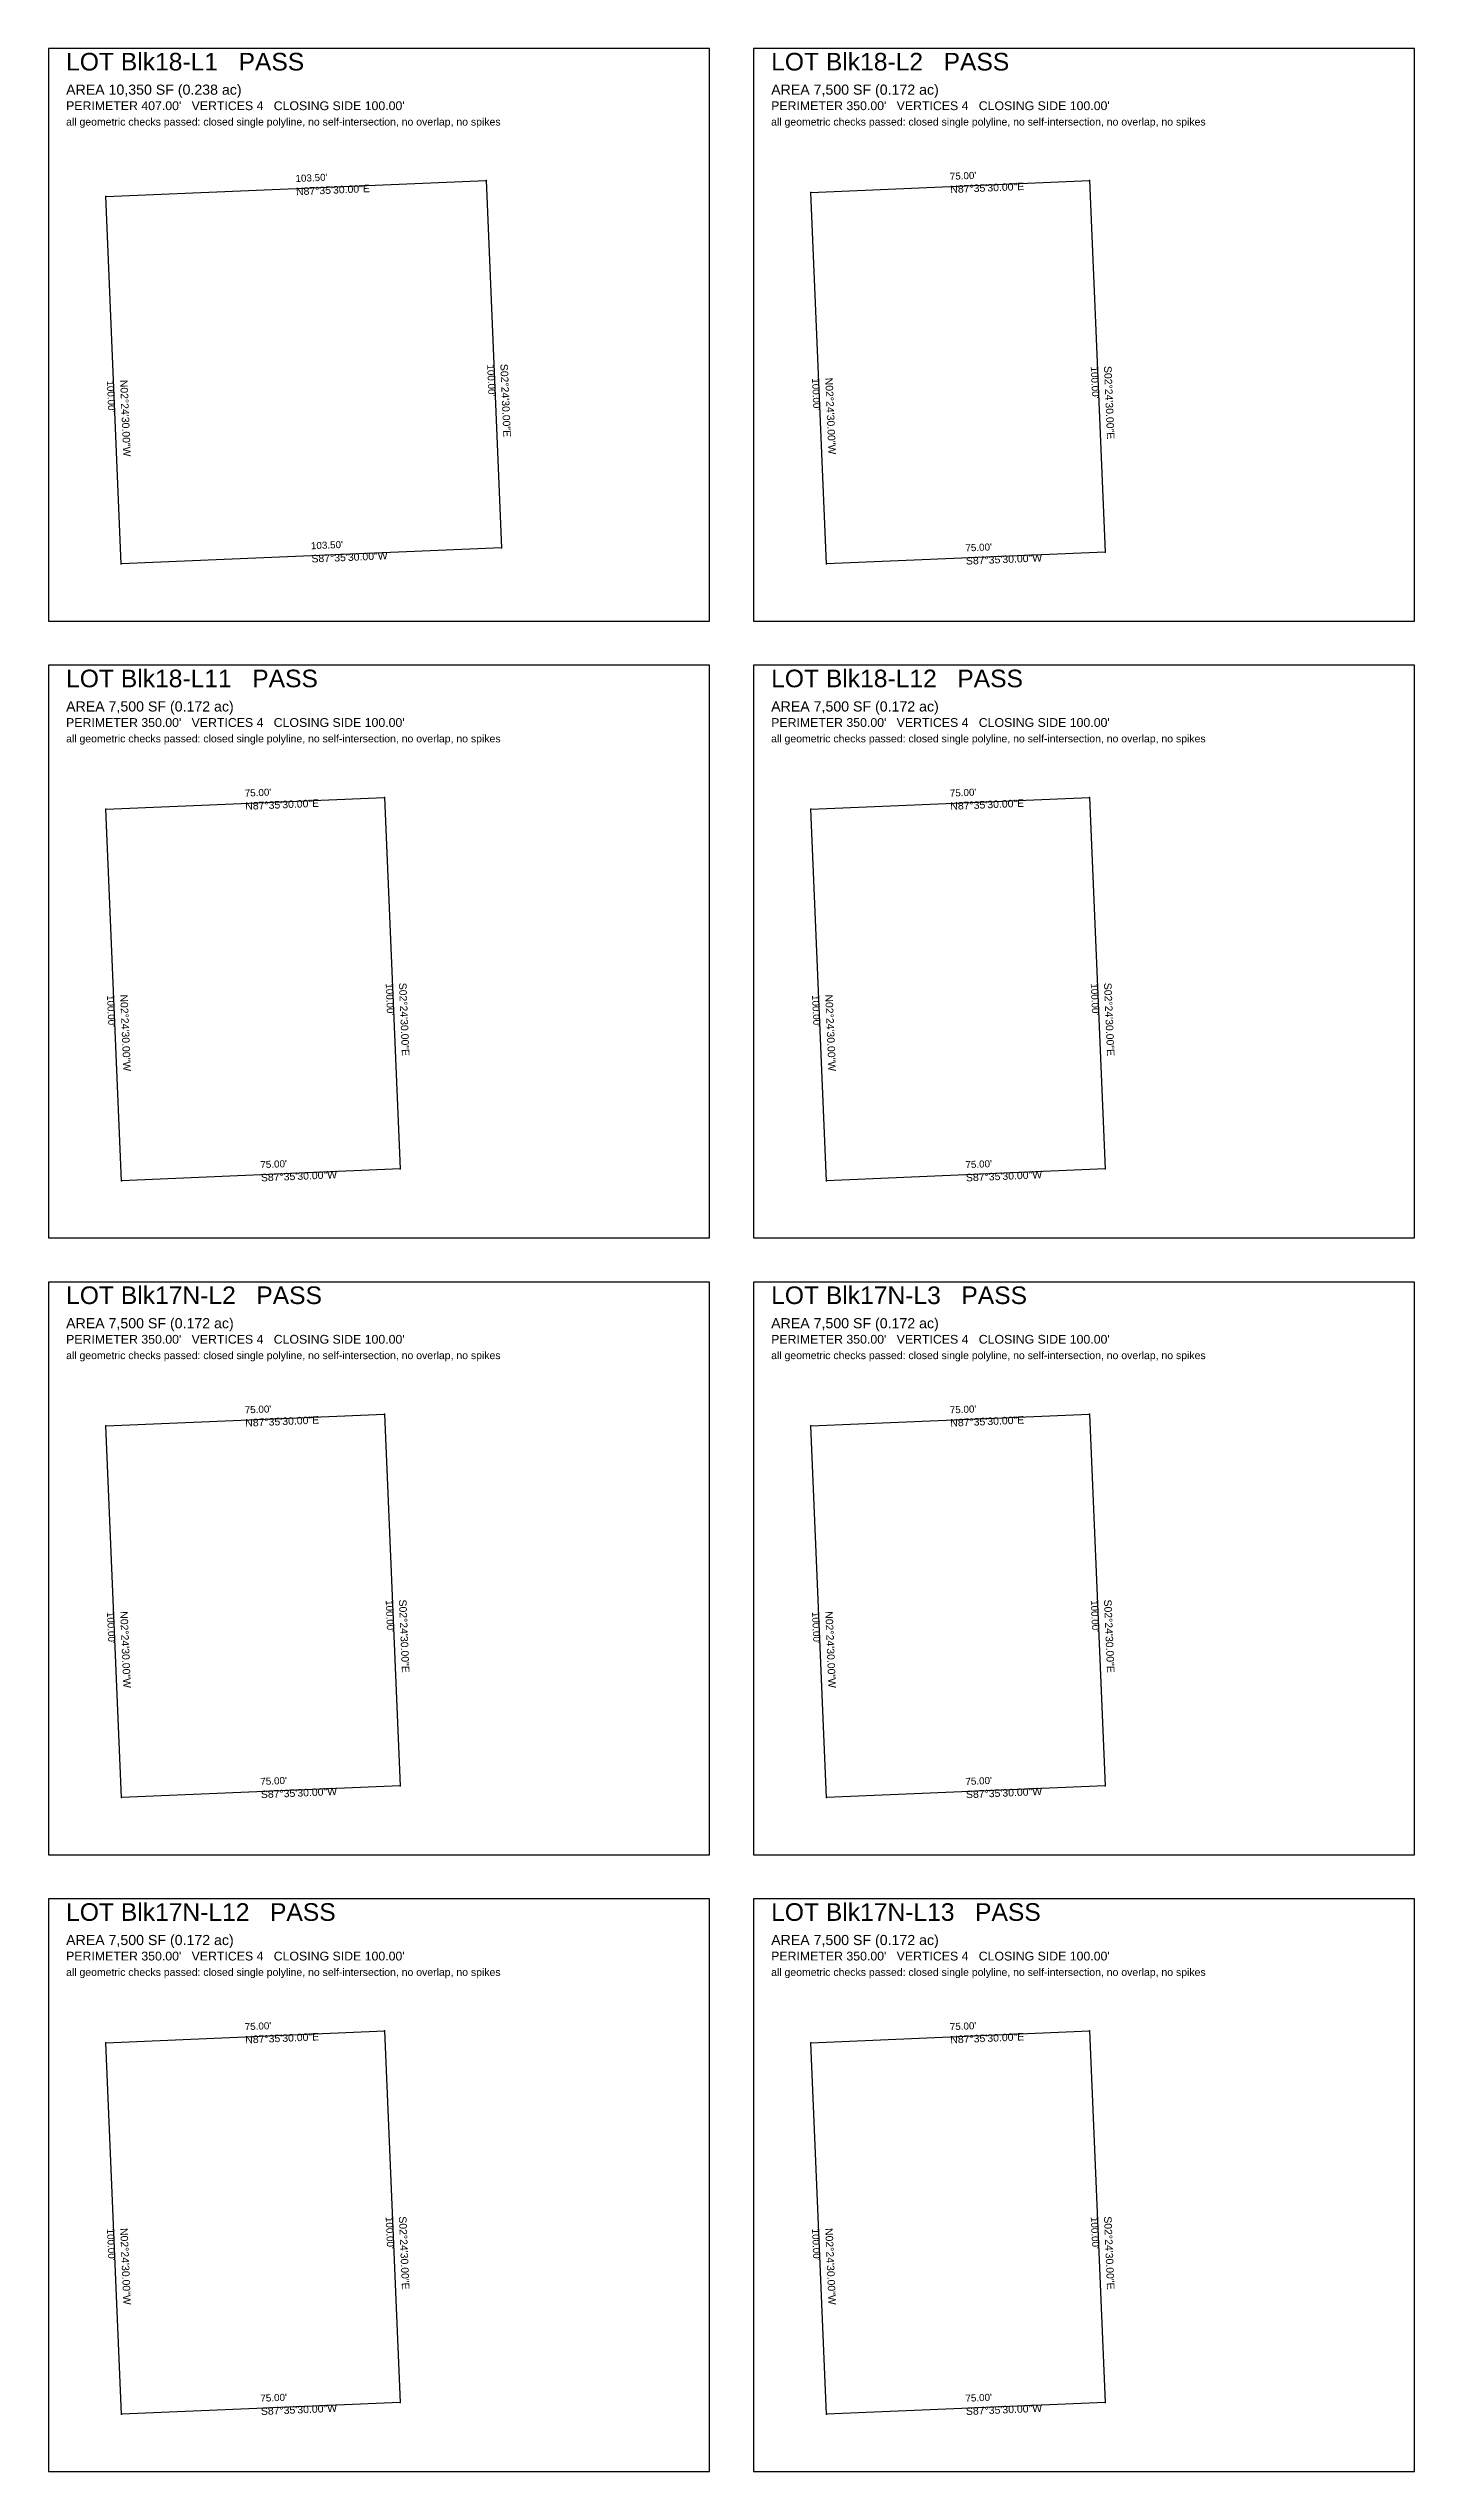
# Model space of a CAD drawing. Extents: x 0 to 3180, y -1680 to 260.
# Drawn here: x 0 to 620, y -840 to 260 of the extents above; entities that cross this region are included whole.
import ezdxf

# ---------------------------------------------------------------- set-up
doc = ezdxf.new("R2010")
doc.units = 0
doc.linetypes.add('ROT_2.41', pattern=[0])
doc.linetypes.add('ROT_272.41', pattern=[0])
for name, color, linetype in [('LOT_POLYLINE', 4, 'CONTINUOUS'), ('SHEET_FRAME', 8, 'CONTINUOUS'), ('SHEET_LABELS', 7, 'CONTINUOUS')]:
    doc.layers.add(name, color=color, linetype=linetype)
doc.styles.get("Standard").update_dxf_attribs({"font": 'Arial'})

msp = doc.modelspace()

# ---------------------------------------------------------------- linework, layer by layer
at = {"layer": 'LOT_POLYLINE'}
for points in [[(26, 192.7417), (198.5777, 200), (205.5905, 33.2583), (33.0128, 26)], [(346, 194.6793), (472.5094, 200), (479.6038, 31.3207), (353.0943, 26)], [(26, -85.3207), (152.5094, -80), (159.6038, -248.6793), (33.0943, -254)], [(346, -85.3207), (472.5094, -80), (479.6038, -248.6793), (353.0943, -254)], [(26, -365.3207), (152.5094, -360), (159.6038, -528.6793), (33.0943, -534)], [(346, -365.3207), (472.5094, -360), (479.6038, -528.6793), (353.0943, -534)], [(26, -645.3207), (152.5094, -640), (159.6038, -808.6793), (33.0943, -814)], [(346, -645.3207), (472.5094, -640), (479.6038, -808.6793), (353.0943, -814)]]:
    msp.add_lwpolyline(points, close=True, dxfattribs=at)
at = {"layer": 'SHEET_FRAME'}
for p, q in [((300, 260), (0, 260)), ((0, 260), (0, 0)), ((300, 0), (300, 260)), ((620, 260), (320, 260)), ((320, 260), (320, 0)), ((620, 0), (620, 260)), ((0, 0), (300, 0)), ((320, 0), (620, 0)), ((300, -20), (0, -20)), ((0, -20), (0, -280)), ((300, -280), (300, -20)), ((620, -20), (320, -20)), ((320, -20), (320, -280)), ((620, -280), (620, -20)), ((0, -280), (300, -280)), ((320, -280), (620, -280)), ((300, -300), (0, -300)), ((0, -300), (0, -560)), ((300, -560), (300, -300)), ((620, -300), (320, -300)), ((320, -300), (320, -560)), ((620, -560), (620, -300)), ((0, -560), (300, -560)), ((320, -560), (620, -560)), ((300, -580), (0, -580)), ((0, -580), (0, -840)), ((300, -840), (300, -580)), ((620, -580), (320, -580)), ((320, -580), (320, -840)), ((620, -840), (620, -580)), ((0, -840), (300, -840)), ((320, -840), (620, -840))]:
    msp.add_line(p, q, dxfattribs=at)
at = {"layer": 'SHEET_LABELS'}
for p in [(198.5777, 200), (472.5094, 200), (26, 192.7417), (346, 194.6793), (205.5905, 33.2583), (33.0128, 26), (353.0943, 26), (479.6038, 31.3207), (26, -85.3207), (152.5094, -80), (346, -85.3207), (472.5094, -80), (159.6038, -248.6793), (479.6038, -248.6793), (33.0943, -254), (353.0943, -254), (152.5094, -360), (472.5094, -360), (26, -365.3207), (346, -365.3207), (33.0943, -534), (159.6038, -528.6793), (353.0943, -534), (479.6038, -528.6793), (26, -645.3207), (152.5094, -640), (346, -645.3207), (472.5094, -640), (33.0943, -814), (159.6038, -808.6793), (353.0943, -814), (479.6038, -808.6793)]:
    msp.add_point(p, dxfattribs=at)

# ---------------------------------------------------------------- texts
for s, height, p in [('LOT Blk18-L1   PASS', 8, (8, 250)), ('LOT Blk18-L2   PASS', 8, (328, 250)), ('AREA 10,350 SF (0.238 ac)', 4.6, (8, 239)), ('AREA 7,500 SF (0.172 ac)', 4.6, (328, 239)), ("PERIMETER 407.00'   VERTICES 4   CLOSING SIDE 100.00'", 4, (8, 232)), ("PERIMETER 350.00'   VERTICES 4   CLOSING SIDE 100.00'", 4, (328, 232)), ('all geometric checks passed: closed single polyline, no self-intersection, no overlap, no spikes', 3.4, (8, 225)), ('all geometric checks passed: closed single polyline, no self-intersection, no overlap, no spikes', 3.4, (328, 225)), ('LOT Blk18-L11   PASS', 8, (8, -30)), ('LOT Blk18-L12   PASS', 8, (328, -30)), ('AREA 7,500 SF (0.172 ac)', 4.6, (8, -41)), ("PERIMETER 350.00'   VERTICES 4   CLOSING SIDE 100.00'", 4, (8, -48)), ('AREA 7,500 SF (0.172 ac)', 4.6, (328, -41)), ("PERIMETER 350.00'   VERTICES 4   CLOSING SIDE 100.00'", 4, (328, -48)), ('all geometric checks passed: closed single polyline, no self-intersection, no overlap, no spikes', 3.4, (8, -55)), ('all geometric checks passed: closed single polyline, no self-intersection, no overlap, no spikes', 3.4, (328, -55)), ('LOT Blk17N-L2   PASS', 8, (8, -310)), ('LOT Blk17N-L3   PASS', 8, (328, -310)), ('AREA 7,500 SF (0.172 ac)', 4.6, (8, -321)), ('AREA 7,500 SF (0.172 ac)', 4.6, (328, -321)), ("PERIMETER 350.00'   VERTICES 4   CLOSING SIDE 100.00'", 4, (8, -328)), ("PERIMETER 350.00'   VERTICES 4   CLOSING SIDE 100.00'", 4, (328, -328)), ('all geometric checks passed: closed single polyline, no self-intersection, no overlap, no spikes', 3.4, (8, -335)), ('all geometric checks passed: closed single polyline, no self-intersection, no overlap, no spikes', 3.4, (328, -335)), ('LOT Blk17N-L12   PASS', 8, (8, -590)), ('LOT Blk17N-L13   PASS', 8, (328, -590)), ('AREA 7,500 SF (0.172 ac)', 4.6, (8, -601)), ("PERIMETER 350.00'   VERTICES 4   CLOSING SIDE 100.00'", 4, (8, -608)), ('AREA 7,500 SF (0.172 ac)', 4.6, (328, -601)), ("PERIMETER 350.00'   VERTICES 4   CLOSING SIDE 100.00'", 4, (328, -608)), ('all geometric checks passed: closed single polyline, no self-intersection, no overlap, no spikes', 3.4, (8, -615)), ('all geometric checks passed: closed single polyline, no self-intersection, no overlap, no spikes', 3.4, (328, -615))]:
    msp.add_text(s, height=height, dxfattribs=at).set_placement(p)
at = {"layer": 'SHEET_LABELS', "linetype": 'ROT_2.41'}
for s, height, p in [("103.50'", 3.2, (112.1628, 199.3682)), ('N87%%d35\'30.00"E', 3.4, (112.4149, 193.3735)), ("75.00'", 3.2, (409.1287, 200.337)), ('N87%%d35\'30.00"E', 3.4, (409.3808, 194.3423)), ("103.50'", 3.2, (119.1756, 32.6265)), ("75.00'", 3.2, (416.223, 31.6577)), ('S87%%d35\'30.00"W', 3.4, (119.4277, 26.6318)), ('S87%%d35\'30.00"W', 3.4, (416.4751, 25.663)), ("75.00'", 3.2, (89.1287, -79.663)), ("75.00'", 3.2, (409.1287, -79.663)), ('N87%%d35\'30.00"E', 3.4, (89.3808, -85.6577)), ('N87%%d35\'30.00"E', 3.4, (409.3808, -85.6577)), ("75.00'", 3.2, (96.223, -248.3423)), ('S87%%d35\'30.00"W', 3.4, (96.4751, -254.337)), ("75.00'", 3.2, (416.223, -248.3423)), ('S87%%d35\'30.00"W', 3.4, (416.4751, -254.337)), ("75.00'", 3.2, (89.1287, -359.663)), ('N87%%d35\'30.00"E', 3.4, (89.3808, -365.6577)), ("75.00'", 3.2, (409.1287, -359.663)), ('N87%%d35\'30.00"E', 3.4, (409.3808, -365.6577)), ("75.00'", 3.2, (96.223, -528.3423)), ("75.00'", 3.2, (416.223, -528.3423)), ('S87%%d35\'30.00"W', 3.4, (96.4751, -534.337)), ('S87%%d35\'30.00"W', 3.4, (416.4751, -534.337)), ("75.00'", 3.2, (89.1287, -639.663)), ("75.00'", 3.2, (409.1287, -639.663)), ('N87%%d35\'30.00"E', 3.4, (89.3808, -645.6577)), ('N87%%d35\'30.00"E', 3.4, (409.3808, -645.6577)), ("75.00'", 3.2, (96.223, -808.3423)), ('S87%%d35\'30.00"W', 3.4, (96.4751, -814.337)), ("75.00'", 3.2, (416.223, -808.3423)), ('S87%%d35\'30.00"W', 3.4, (416.4751, -814.337))]:
    msp.add_text(s, height=height, rotation=2.41, dxfattribs=at).set_placement(p)
at = {"layer": 'SHEET_LABELS', "linetype": 'ROT_272.41'}
for s, height, p in [("100.00'", 3.2, (199.0867, 116.5031)), ('S02%%d24\'30.00"E', 3.4, (205.0814, 116.7552)), ('N02%%d24\'30.00"W', 3.4, (352.5445, 110.4657)), ("100.00'", 3.2, (473.0593, 115.5343)), ('S02%%d24\'30.00"E', 3.4, (479.054, 115.7864)), ("100.00'", 3.2, (26.5091, 109.2448)), ('N02%%d24\'30.00"W', 3.4, (32.5038, 109.4969)), ("100.00'", 3.2, (346.5498, 110.2136)), ("100.00'", 3.2, (153.0593, -164.4657)), ('S02%%d24\'30.00"E', 3.4, (159.054, -164.2136)), ("100.00'", 3.2, (473.0593, -164.4657)), ('S02%%d24\'30.00"E', 3.4, (479.054, -164.2136)), ("100.00'", 3.2, (26.5498, -169.7864)), ('N02%%d24\'30.00"W', 3.4, (32.5445, -169.5343)), ("100.00'", 3.2, (346.5498, -169.7864)), ('N02%%d24\'30.00"W', 3.4, (352.5445, -169.5343)), ("100.00'", 3.2, (26.5498, -449.7864)), ('N02%%d24\'30.00"W', 3.4, (32.5445, -449.5343)), ("100.00'", 3.2, (153.0593, -444.4657)), ('S02%%d24\'30.00"E', 3.4, (159.054, -444.2136)), ("100.00'", 3.2, (346.5498, -449.7864)), ('N02%%d24\'30.00"W', 3.4, (352.5445, -449.5343)), ("100.00'", 3.2, (473.0593, -444.4657)), ('S02%%d24\'30.00"E', 3.4, (479.054, -444.2136)), ("100.00'", 3.2, (153.0593, -724.4657)), ('S02%%d24\'30.00"E', 3.4, (159.054, -724.2136)), ("100.00'", 3.2, (473.0593, -724.4657)), ('S02%%d24\'30.00"E', 3.4, (479.054, -724.2136)), ("100.00'", 3.2, (26.5498, -729.7864)), ('N02%%d24\'30.00"W', 3.4, (32.5445, -729.5343)), ("100.00'", 3.2, (346.5498, -729.7864)), ('N02%%d24\'30.00"W', 3.4, (352.5445, -729.5343))]:
    msp.add_text(s, height=height, rotation=272.41, dxfattribs=at).set_placement(p)

doc.saveas('drawing.dxf')
